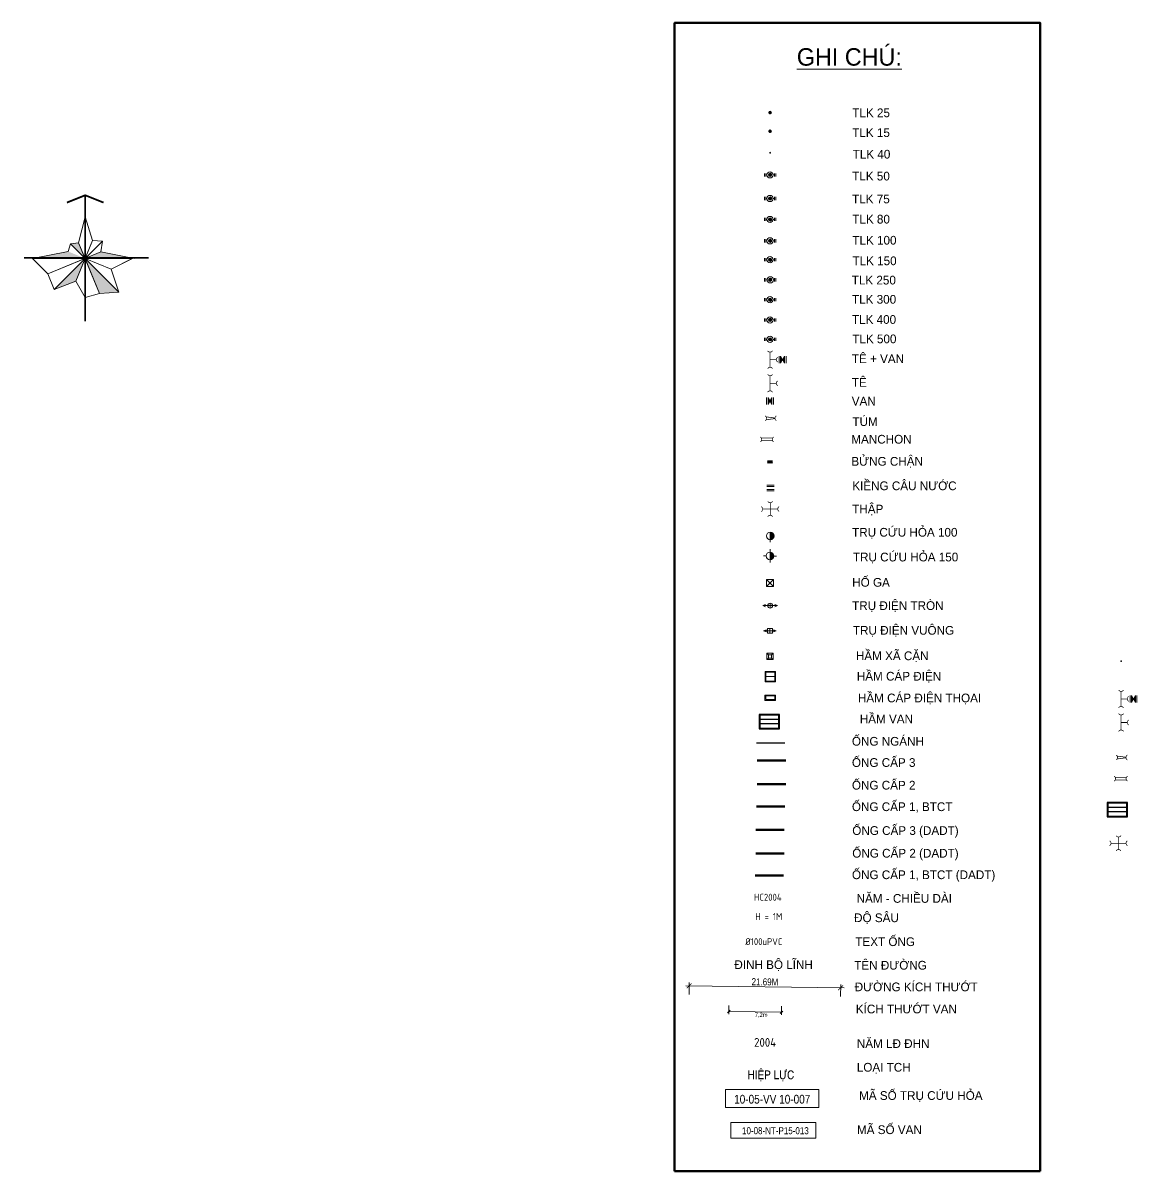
# Model space of a CAD drawing. Header units: inches. Extents: x 595615 to 1194060, y 1190840 to 2385448.
# Drawn here: x 595615.1 to 595774.6, y 1192766.9 to 1192931.3 of the extents above; entities that cross this region are included whole.
import ezdxf
from ezdxf.enums import TextEntityAlignment as Align

# ---------------------------------------------------------------- set-up
doc = ezdxf.new("R2010")
doc.units = ezdxf.units.IN
doc.header["$MEASUREMENT"] = 0
doc.linetypes.add('DASHED', pattern=[0.75, 0.5, -0.25])
doc.layers.get('Defpoints').update_dxf_attribs({"color": 1})
for name, color, linetype, lineweight in [('Chitiet', 4, 'Continuous', 9), ('DN 100 uPVC', 4, 'Continuous', 50), ('DN 25 PE', 40, 'Continuous', 30), ('DN 27 PE', 40, 'Continuous', 30), ('DN 375', 5, 'Continuous', 70), ('DOSAU', 2, 'Continuous', 20), ('DUONG CACH LE', 112, 'Continuous', 5), ('Hamcapdien', 45, 'Continuous', 5), ('Hamcapdienthoai', 45, 'Continuous', 5), ('Hamxacan', 1, 'Continuous', 15), ('Hogacong', 45, 'Continuous', 5), ('KICH THUOT VAN', 3, 'Continuous', 5), ('Maloaitrucuuhoa', 11, 'Continuous', 13), ('MasoTrucuuhoa', 11, 'Continuous', 13), ('Masovan', 21, 'Continuous', 13), ('nam LDDHN', 231, 'Continuous', 20), ('NAM-CDAI', 220, 'Continuous', 25), ('ONG BTCT', 61, 'DASHED', 100), ('ONG CAP 1-BTCT (DADT)', 80, 'Continuous', 100), ('ONG CAP 2 (DADT)', 140, 'Continuous', 70), ('ONG CAP 3 (DADT)', 221, 'Continuous', 50), ('Te', 4, 'Continuous', 15), ('TEXT PIPE', 3, 'Continuous', 25), ('Text_GiaoThong', 142, 'Continuous', 0), ('TLK 100', 240, 'Continuous', 20), ('TLK 15', 220, 'Continuous', 20), ('TLK 150', 240, 'Continuous', 20), ('TLK 25', 230, 'Continuous', 20), ('TLK 250', 240, 'Continuous', 20), ('TLK 300', 240, 'Continuous', 20), ('TLK 40', 240, 'Continuous', 20), ('TLK 400', 240, 'Continuous', 20), ('TLK 50', 240, 'Continuous', 20), ('TLK 500', 240, 'Continuous', 20), ('TLK 75', 240, 'Continuous', 20), ('TLK 80', 240, 'Continuous', 20), ('Trucuuhoa', 1, 'Continuous', 15), ('Trudien', 95, 'Continuous', 13), ('VAN', 7, 'Continuous', 20)]:
    doc.layers.add(name, color=color, linetype=linetype, lineweight=lineweight)
doc.layers.add('HamVan', color=1, linetype='Continuous')
doc.styles.add('Giao Thong', font='VAPTIMN_0.TTF', dxfattribs={"height": 1})
doc.styles.add('Kichthuoc', font='vn.shx', dxfattribs={"height": 0.6, "bigfont": 'bigfont.shx'})
doc.styles.add('Mahieu TCH', font='VHELVCN_0.TTF', dxfattribs={"height": 1.25})
doc.styles.add('MasoVan', font='VHELVCN_0.TTF', dxfattribs={"height": 1})
doc.styles.add('NLDDHN', font='isocp2.shx')
doc.styles.add('text', font='isocp2.shx')
doc.styles.add('VNI-HC', font='VHELVCN_0.TTF')
doc.dimstyles.new('d1', dxfattribs={"dimscale": 2, "dimtxt": 0.18, "dimasz": 0.18, "dimexe": 0.18, "dimexo": 0.02, "dimgap": 0.05, "dimtad": 2, "dimdec": 1, "dimrnd": 0.05, "dimzin": 0, "dimdsep": 46, "dimtxsty": 'Kichthuoc', "dimblk": 'OBLIQUE', "dimcen": 0.09, "dimclrd": 256, "dimclre": 256, "dimclrt": 256, "dimadec": 0, "dimazin": 0, "dimtfac": 1, "dimtdec": 1, "dimtofl": 0, "dimtmove": 0, "dimatfit": 3, "dimfxl": 1, "dimtolj": 1, "dimtzin": 0, "dimlwd": -1, "dimlwe": -1, "dimarcsym": 0})
doc.dimstyles.new('DUONG KICH THUOC', dxfattribs={"dimtxt": 1, "dimasz": 0.7, "dimexe": 0.5, "dimexo": 0.3, "dimgap": 0.2, "dimtad": 1, "dimzin": 0, "dimdsep": 46, "dimtxsty": 'VNI-HC', "dimblk": 'ARCHTICK', "dimcen": 0.09, "dimdle": 0.5, "dimclrd": 256, "dimclre": 256, "dimclrt": 256, "dimadec": 0, "dimazin": 0, "dimtfac": 1, "dimtofl": 0, "dimtmove": 0, "dimatfit": 3, "dimfxl": 1, "dimtolj": 1, "dimtzin": 0, "dimlwd": -1, "dimlwe": -1, "dimarcsym": 0})

# ---------------------------------------------------------------- blocks, each defined once
blk = doc.blocks.new('huongbac')
at = {"layer": 'Chitiet'}
h = blk.add_hatch(color=30, dxfattribs=at)
h.set_gradient(color1=(255, 127, 0), color2=(255, 230, 204), rotation=45, one_color=1, tint=0.9, name='INVCURVED')
h.paths.add_polyline_path([(0.35, -0.35), (-3.4, 8.71), (-8.07, 8.07)])
h = blk.add_hatch(color=30, dxfattribs=at)
h.set_gradient(color1=(255, 127, 0), color2=(255, 230, 204), rotation=45, one_color=1, tint=0.9, name='INVCURVED')
h.paths.add_polyline_path([(-9.36, 3.67), (-29.77, -0.35), (0.35, -0.35)])
h = blk.add_hatch(color=1, dxfattribs=at)
h.set_gradient(color1=(255, 0, 0), color2=(255, 204, 204), rotation=45, one_color=1, tint=0.9, name='INVCURVED')
h.paths.add_polyline_path([(9.41, 3.4), (0.35, -0.35), (27.39, -0.35), (27.67, -0.21)])
h = blk.add_hatch(color=1, dxfattribs=at)
h.set_gradient(color1=(255, 0, 0), color2=(255, 204, 204), rotation=45, one_color=1, tint=0.9, name='INVCURVED')
h.paths.add_polyline_path([(-5.01, -13.29), (0.35, -0.35), (-17.48, -18.18)])
h = blk.add_hatch(color=1, dxfattribs=at)
h.set_gradient(color1=(255, 0, 0), color2=(255, 204, 204), rotation=45, one_color=1, tint=0.9, name='INVCURVED')
h.paths.add_polyline_path([(8.66, -20.41), (19.67, -19.67), (0.35, -0.35)])
for p, q in [((-17.48, -18.18), (10.26, 9.56)), ((19.67, -19.67), (-8.07, 8.07)), ((-5.01, -13.29), (4.64, 10.01)), ((8.66, -20.41), (-3.4, 8.71))]:
    blk.add_line(p, q, dxfattribs=at)
at = {"layer": 'Chitiet', "color": 1, "const_width": 1.05}
for points in [[(-10.12, 31.69), (0.39, 35.9), (10.9, 31.69)], [(0.35, -36.43), (0.35, 35.73)], [(-34.74, 0), (36.78, 0)]]:
    blk.add_lwpolyline(points, dxfattribs=at)
at = {"layer": 'Chitiet', "flags": 128}
for points in [[(28.37, -0.35), (9.41, 3.4), (10.26, 9.56), (4.64, 10.01), (0.35, 23.47), (-3.4, 8.71), (-8.07, 8.07), (-9.36, 3.67), (-29.77, -0.35), (-21.01, -9.2), (-17.48, -18.18), (-5.01, -13.29), (0.35, -22.77), (8.66, -20.41), (19.67, -19.67), (15.23, -6.51), (27.67, -0.21)], [(-21.01, -9.2), (9.41, 3.4)]]:
    blk.add_lwpolyline(points, dxfattribs=at)
for points in [[(0.35, -0.35), (4.64, 10.01), (0.35, 23.47)], [(0.35, -0.35), (-3.4, 8.71), (-8.07, 8.07)], [(0.35, -0.35), (10.26, 9.56), (4.64, 10.01)], [(-21.01, -9.2), (0.35, -0.35), (-29.77, -0.35)], [(8.66, -20.41), (0.35, -22.77), (0.35, -0.35), (-17.48, -18.18), (-21.01, -9.2), (0.35, -0.35)], [(-17.48, -18.18), (0.35, -0.35), (-21.01, -9.2)], [(0.35, -0.35), (-17.48, -18.18), (-5.01, -13.29)], [(-5.01, -13.29), (0.35, -0.35), (-17.48, -18.18)], [(0.35, -0.35), (19.67, -19.67), (15.23, -6.51)], [(15.23, -6.51), (0.35, -0.35), (27.39, -0.35)], [(0.35, -22.77), (8.66, -20.41), (0.35, -0.35)], [(8.66, -20.41), (0.35, -0.35), (19.67, -19.67)], [(19.67, -19.67), (0.35, -0.35), (15.23, -6.51)]]:
    blk.add_lwpolyline(points, close=True, dxfattribs=at)
blk = doc.blocks.new('Hamvan')
at = {"layer": 'HamVan'}
for p, q in [((0.81, -1.27), (3.52, -1.27)), ((0.81, -1.89), (3.52, -1.89))]:
    blk.add_line(p, q, dxfattribs=at)
for points in [[(0.71, -2.64), (3.62, -2.64), (3.62, -0.57), (0.71, -0.57)], [(0.81, -2.54), (3.52, -2.54), (3.52, -0.67), (0.81, -0.67)]]:
    blk.add_lwpolyline(points, close=True, dxfattribs=at)
blk = doc.blocks.new('Trucuuhoa150')
at = {"layer": 'Trucuuhoa', "linetype": 'Continuous'}
blk.add_hatch(color=256, dxfattribs=at).paths.add_polyline_path([(0, -0.55, 0.414373), (0.55, 0, 0.414055), (0, 0.55)])
for p, q in [((0, 0.55), (0, -0.55)), ((-0.55, -0.01), (-0.94, -0.01))]:
    blk.add_line(p, q, dxfattribs=at)
at = {"layer": 'Trucuuhoa', "linetype": 'Continuous', "flags": 128}
for points in [[(0, 0.55), (0, 0.94)], [(0, -0.58), (0, -0.97)], [(0.55, -0.02), (0.94, -0.02)]]:
    blk.add_lwpolyline(points, dxfattribs=at)
at = {"layer": 'Trucuuhoa', "linetype": 'Continuous'}
blk.add_circle((0, 0), 0.551, dxfattribs=at)
blk = doc.blocks.new('Trucuuhoa100')
at = {"layer": 'Trucuuhoa', "linetype": 'Continuous'}
blk.add_hatch(color=256, dxfattribs=at).paths.add_polyline_path([(0.55, 0, 0.414373), (0, 0.55, 0.414055), (-0.55, 0)])
blk.add_line((-0.55, 0), (0.55, 0), dxfattribs=at)
at = {"layer": 'Trucuuhoa', "linetype": 'Continuous', "flags": 128}
blk.add_lwpolyline([(0.55, -0.02), (0.89, -0.02)], dxfattribs=at)
at = {"layer": 'Trucuuhoa', "linetype": 'Continuous'}
blk.add_circle((0, 0), 0.551, dxfattribs=at)
blk = doc.blocks.new('THAP1')
at = {"layer": 'Chitiet', "ltscale": 100, "const_width": 0.1}
for points in [[(-1.28, -0.35, 0.571257), (-1.28, 0.35)], [(-0.35, 1.1, 0.571257), (0.35, 1.1)], [(1.28, 0.35, 0.571257), (1.28, -0.35)], [(0.35, -1.1, 0.571257), (-0.35, -1.1)]]:
    blk.add_lwpolyline(points, format="xyb", dxfattribs=at)
for points in [[(1.08, 0), (-1.08, 0)], [(0, 0.9), (0, -0.9)]]:
    blk.add_lwpolyline(points, dxfattribs=at)
blk = doc.blocks.new('Kieng caunuoc')
at = {"layer": 'Chitiet', "ltscale": 100}
for p, q in [((-0.52, 0.4), (0.52, 0.4)), ((-0.52, 0.2), (0.52, 0.2)), ((-0.52, -0.2), (0.52, -0.2)), ((-0.52, -0.4), (0.52, -0.4))]:
    blk.add_line(p, q, dxfattribs=at)
blk = doc.blocks.new('_ArchTick')
at = {"color": 0, "linetype": 'ByBlock', "const_width": 0.15}
blk.add_lwpolyline([(-0.5, -0.5), (0.5, 0.5)], dxfattribs=at)
blk = doc.blocks.new('*D36')
at = {"layer": 'Defpoints', "color": 0}
for p in [(595732.16, 1192793.15), (595710.46, 1192791.89), (595732.14, 1192791.6)]:
    blk.add_point(p, dxfattribs=at)
at = {"layer": 'DUONG CACH LE'}
for p, q in [((595709.98, 1192793.44), (595732.66, 1192793.14)), ((595710.46, 1192792.19), (595710.48, 1192793.93)), ((595732.15, 1192791.9), (595732.17, 1192793.65))]:
    blk.add_line(p, q, dxfattribs=at)
at = {"layer": 'DUONG CACH LE', "xscale": 0.7, "yscale": 0.7, "zscale": 0.7}
for p, rotation in [((595710.48, 1192793.43), 179.2517605858793), ((595732.16, 1192793.15), 359.2517605858793)]:
    blk.add_blockref('_ArchTick', p, dxfattribs=dict(at, rotation=rotation))
at = {"layer": 'DUONG CACH LE', "insert": (595721.33, 1192794), "char_height": 1, "attachment_point": 5, "rotation": 359.2518, "style": 'VNI-HC'}
blk.add_mtext('\\A1;21.69M', dxfattribs=at)
blk = doc.blocks.new('_Oblique')
at = {"color": 0, "linetype": 'ByBlock', "lineweight": -2}
blk.add_line((-0.5, -0.5), (0.5, 0.5), dxfattribs=at)
blk = doc.blocks.new('*D37')
at = {"layer": 'Defpoints', "color": 0}
for p in [(595716.17, 1192789.76), (595716.18, 1192790.68), (595723.71, 1192790.56)]:
    blk.add_point(p, dxfattribs=at)
at = {"layer": 'KICH THUOT VAN'}
for p, q in [((595716.18, 1192790.64), (595716.16, 1192789.4)), ((595723.7, 1192789.65), (595716.17, 1192789.76)), ((595723.71, 1192790.52), (595723.69, 1192789.29))]:
    blk.add_line(p, q, dxfattribs=at)
at = {"layer": 'KICH THUOT VAN', "xscale": 0.36, "yscale": 0.36, "zscale": 0.36}
for p, rotation in [((595716.17, 1192789.76), 179.1443028017144), ((595723.7, 1192789.65), 359.1443028017144)]:
    blk.add_blockref('_Oblique', p, dxfattribs=dict(at, rotation=rotation))
at = {"layer": 'KICH THUOT VAN', "insert": (595720.78, 1192789.23), "char_height": 0.6, "attachment_point": 5, "rotation": 359.1443, "style": 'Kichthuoc'}
blk.add_mtext('\\A1;7,2m', dxfattribs=at)
blk = doc.blocks.new('Hamcapdienthoai')
at = {"layer": 'Hamcapdien'}
for points in [[(-0.75, -0.38), (0.75, -0.38), (0.75, 0.38), (-0.75, 0.38)], [(-0.65, -0.27), (0.65, -0.27), (0.65, 0.27), (-0.65, 0.27)]]:
    blk.add_lwpolyline(points, close=True, dxfattribs=at)
blk = doc.blocks.new('Hamcapdien')
at = {"layer": 'Hamcapdien'}
blk.add_line((-0.65, 0), (0.65, 0), dxfattribs=at)
for points in [[(-0.75, -0.75), (0.75, -0.75), (0.75, 0.75), (-0.75, 0.75)], [(-0.65, -0.65), (0.65, -0.65), (0.65, 0.65), (-0.65, 0.65)]]:
    blk.add_lwpolyline(points, close=True, dxfattribs=at)
blk = doc.blocks.new('Hamxacan')
at = {"layer": 'Hamxacan', "ltscale": 100}
for p, q in [((-0.23, 0.45, -0.04), (-0.23, -0.45, -0.04)), ((0.68, 0.45, -0.04), (-0.23, 0.45, -0.04)), ((0.68, 0.45, -0.04), (-0.23, 0.45, -0.04)), ((-0.23, 0.45, -0.04), (0, 0.23, -0.04)), ((0, 0.23, -0.09), (0, -0.23, -0.09)), ((0.45, 0.23, -0.09), (0, 0.23, -0.09)), ((0.45, 0.23, -0.04), (0.68, 0.45, -0.04)), ((0.45, -0.23, -0.09), (0.45, 0.23, -0.09)), ((0.68, -0.45, -0.04), (0.68, 0.45, -0.04)), ((-0.23, -0.45, -0.04), (0, -0.23, -0.04)), ((-0.23, -0.45, -0.04), (0.68, -0.45, -0.04)), ((0, -0.23, -0.09), (0.45, -0.23, -0.09)), ((0.45, -0.23, -0.04), (0.68, -0.45, -0.04))]:
    blk.add_line(p, q, dxfattribs=at)
blk = doc.blocks.new('TRUDIENVUONG')
at = {"layer": 'Trudien'}
for p, q in [((-0.5, 0.15), (-0.9, 0)), ((-0.9, 0), (0.9, 0)), ((-0.5, -0.15), (-0.9, 0)), ((0, -0.35), (0, 0.35)), ((0.5, 0.15), (0.9, 0)), ((0.5, -0.15), (0.9, 0))]:
    blk.add_line(p, q, dxfattribs=at)
blk.add_lwpolyline([(-0.35, -0.35), (0.35, -0.35), (0.35, 0.35), (-0.35, 0.35)], close=True, dxfattribs=at)
blk = doc.blocks.new('TRU DIEN TRON')
at = {"layer": 'Trudien'}
for p, q in [((-0.66, 0.15), (-1.05, 0)), ((-1.05, 0), (1.05, 0)), ((-0.66, -0.15), (-1.05, 0)), ((0, -0.35), (0, 0.35)), ((0.66, 0.15), (1.05, 0)), ((0.66, -0.15), (1.05, 0))]:
    blk.add_line(p, q, dxfattribs=at)
blk.add_circle((0, 0), 0.35, dxfattribs=at)
blk = doc.blocks.new('Hoga')
at = {"layer": 'Hogacong'}
for p, q in [((-0.5, 0.5), (0.5, -0.5)), ((-0.5, -0.5), (0.5, 0.5))]:
    blk.add_line(p, q, dxfattribs=at)
blk.add_lwpolyline([(-0.5, -0.5), (0.5, -0.5), (0.5, 0.5), (-0.5, 0.5)], close=True, dxfattribs=at)
blk = doc.blocks.new('BIT')
at = {"layer": 'Chitiet', "ltscale": 100}
for p, q in [((0.35, 0), (-0.35, 0)), ((-0.3, -0.16), (-0.35, -0.21)), ((0.35, -0.16), (-0.35, -0.16)), ((-0.18, -0.16), (-0.34, -0.33)), ((-0.06, -0.16), (-0.22, -0.33)), ((0.07, -0.16), (-0.09, -0.33)), ((0.19, -0.16), (0.03, -0.33)), ((0.32, -0.16), (0.15, -0.33)), ((0.35, -0.25), (0.28, -0.33))]:
    blk.add_line(p, q, dxfattribs=at)
blk = doc.blocks.new('ONG NOI')
at = {"layer": 'Chitiet', "ltscale": 100, "const_width": 0.1}
for points in [[(-0.95, -0.35, 0.571257), (-0.95, 0.35)], [(0.97, 0.35, 0.571257), (0.97, -0.35)]]:
    blk.add_lwpolyline(points, format="xyb", dxfattribs=at)
for points in [[(0.83, 0.2), (-0.8, 0.2)], [(0.83, -0.2), (-0.8, -0.2)]]:
    blk.add_lwpolyline(points, dxfattribs=at)
blk = doc.blocks.new('TUM')
at = {"layer": 'Chitiet', "ltscale": 100, "const_width": 0.1}
for points in [[(-0.2, -0.35, 0.571257), (-0.2, 0.35)], [(1.41, 0.35, 0.571257), (1.41, -0.35)]]:
    blk.add_lwpolyline(points, format="xyb", dxfattribs=at)
for points in [[(-0.06, 0.21), (1.21, 0.04)], [(1.21, -0.04), (-0.06, -0.21)]]:
    blk.add_lwpolyline(points, dxfattribs=at)
blk = doc.blocks.new('VAN')
at = {"layer": 'VAN'}
h = blk.add_hatch(color=256, dxfattribs=at)
h.paths.add_polyline_path([(0.21, -0.5), (0.49, 0), (0.21, 0.5)])
h.paths.add_polyline_path([(0.77, 0.5), (0.49, 0), (0.77, -0.5)])
at = {"layer": 'VAN', "ltscale": 100}
for p, q in [((0, 0.5), (0, -0.5)), ((0.77, -0.5), (0.21, 0.5)), ((0.21, -0.5), (0.77, 0.5)), ((0.21, 0.5), (0.21, -0.5)), ((0.77, 0.5), (0.77, -0.5)), ((0.98, 0.5), (0.98, -0.5))]:
    blk.add_line(p, q, dxfattribs=at)
blk = doc.blocks.new('TE1')
at = {"layer": 'Chitiet', "ltscale": 100, "const_width": 0.1}
for points in [[(-0.35, 1.28, 0.571257), (0.35, 1.28)], [(1.1, 0.35, 0.571257), (1.1, -0.35)], [(0.35, -1.28, 0.571257), (-0.35, -1.28)]]:
    blk.add_lwpolyline(points, format="xyb", dxfattribs=at)
for points in [[(0, -1.08), (0, 1.08)], [(0.9, 0), (0, 0)]]:
    blk.add_lwpolyline(points, dxfattribs=at)
blk = doc.blocks.new('TE+VAN')
at = {"layer": 'Chitiet', "ltscale": 100, "const_width": 0.1}
for points in [[(-0.35, 1.28, 0.571257), (0.35, 1.28)], [(1.1, 0.35, 0.571257), (1.1, -0.35)], [(0.35, -1.28, 0.571257), (-0.35, -1.28)]]:
    blk.add_lwpolyline(points, format="xyb", dxfattribs=at)
for points in [[(0, -1.08), (0, 1.08)], [(0.9, 0), (0, 0)]]:
    blk.add_lwpolyline(points, dxfattribs=at)
at = {"layer": 'VAN'}
blk.add_blockref('VAN', (1.3, 0), dxfattribs=at)
blk = doc.blocks.new('TLK 500')
at = {"layer": 'TLK 80'}
blk.add_hatch(color=256, dxfattribs=at).paths.add_polyline_path([(0.23, 0, 1), (-0.23, 0, 1)])
at = {"layer": 'TLK 80', "elevation": -0.02}
for points in [[(-0.81, -0.22), (-0.81, 0.22)], [(0.81, -0.22), (0.81, 0.22)]]:
    blk.add_lwpolyline(points, dxfattribs=at)
at = {"layer": 'TLK 80'}
for points in [[(-0.61, -0.22), (-0.61, 0.22)], [(-0.44, 0), (-0.61, 0)], [(0.44, 0), (0.61, 0)], [(0.61, -0.22), (0.61, 0.22)]]:
    blk.add_lwpolyline(points, dxfattribs=at)
for radius in [0.445, 0.235]:
    blk.add_circle((0, 0), radius, dxfattribs=at)
blk = doc.blocks.new('TLK 400')
at = {"layer": 'TLK 80'}
blk.add_hatch(color=256, dxfattribs=at).paths.add_polyline_path([(0.23, 0, 1), (-0.23, 0, 1)])
at = {"layer": 'TLK 80', "elevation": -0.02}
for points in [[(-0.81, -0.22), (-0.81, 0.22)], [(0.81, -0.22), (0.81, 0.22)]]:
    blk.add_lwpolyline(points, dxfattribs=at)
at = {"layer": 'TLK 80'}
for points in [[(-0.61, -0.22), (-0.61, 0.22)], [(-0.44, 0), (-0.61, 0)], [(0.44, 0), (0.61, 0)], [(0.61, -0.22), (0.61, 0.22)]]:
    blk.add_lwpolyline(points, dxfattribs=at)
for radius in [0.445, 0.235]:
    blk.add_circle((0, 0), radius, dxfattribs=at)
blk = doc.blocks.new('TLK 300')
at = {"layer": 'TLK 80'}
blk.add_hatch(color=256, dxfattribs=at).paths.add_polyline_path([(0.25, 0.02, 1), (-0.22, 0.02, 1)])
at = {"layer": 'TLK 80', "elevation": -0.02}
for points in [[(-0.8, -0.2), (-0.8, 0.25)], [(0.83, -0.2), (0.83, 0.25)]]:
    blk.add_lwpolyline(points, dxfattribs=at)
at = {"layer": 'TLK 80'}
for points in [[(-0.6, -0.2), (-0.6, 0.25)], [(-0.43, 0.02), (-0.6, 0.02)], [(0.46, 0.02), (0.63, 0.02)], [(0.63, -0.2), (0.63, 0.25)]]:
    blk.add_lwpolyline(points, dxfattribs=at)
for radius in [0.445, 0.235]:
    blk.add_circle((0.01, 0.02), radius, dxfattribs=at)
blk = doc.blocks.new('TLK 250')
at = {"layer": 'TLK 80'}
blk.add_hatch(color=256, dxfattribs=at).paths.add_polyline_path([(0.35, 0.02, 1), (-0.12, 0.02, 1)])
at = {"layer": 'TLK 80', "elevation": -0.02}
for points in [[(-0.7, -0.2), (-0.7, 0.25)], [(0.93, -0.2), (0.93, 0.25)]]:
    blk.add_lwpolyline(points, dxfattribs=at)
at = {"layer": 'TLK 80'}
for points in [[(-0.5, -0.2), (-0.5, 0.25)], [(-0.33, 0.02), (-0.5, 0.02)], [(0.56, 0.02), (0.73, 0.02)], [(0.73, -0.2), (0.73, 0.25)]]:
    blk.add_lwpolyline(points, dxfattribs=at)
for radius in [0.445, 0.235]:
    blk.add_circle((0.12, 0.02), radius, dxfattribs=at)
blk = doc.blocks.new('TLK 80')
at = {"layer": 'TLK 80'}
blk.add_hatch(color=256, dxfattribs=at).paths.add_polyline_path([(0.23, 0, 1), (-0.23, 0, 1)])
at = {"layer": 'TLK 80', "elevation": -0.02}
for points in [[(-0.81, -0.22), (-0.81, 0.22)], [(0.81, -0.22), (0.81, 0.22)]]:
    blk.add_lwpolyline(points, dxfattribs=at)
at = {"layer": 'TLK 80'}
for points in [[(-0.61, -0.22), (-0.61, 0.22)], [(-0.44, 0), (-0.61, 0)], [(0.44, 0), (0.61, 0)], [(0.61, -0.22), (0.61, 0.22)]]:
    blk.add_lwpolyline(points, dxfattribs=at)
for radius in [0.445, 0.235]:
    blk.add_circle((0, 0), radius, dxfattribs=at)
blk = doc.blocks.new('TLK 150')
at = {"layer": 'TLK 100'}
blk.add_blockref('TLK 80', (0, 0), dxfattribs=at)
blk = doc.blocks.new('TLK 100')
at = {"layer": 'TLK 100'}
blk.add_blockref('TLK 80', (0, 0), dxfattribs=at)
blk = doc.blocks.new('TLK75')
at = {"layer": 'TLK 80'}
blk.add_hatch(color=256, dxfattribs=at).paths.add_polyline_path([(0.23, 0, 1), (-0.23, 0, 1)])
at = {"layer": 'TLK 80', "elevation": -0.02}
for points in [[(-0.81, -0.22), (-0.81, 0.22)], [(0.81, -0.22), (0.81, 0.22)]]:
    blk.add_lwpolyline(points, dxfattribs=at)
at = {"layer": 'TLK 80'}
for points in [[(-0.61, -0.22), (-0.61, 0.22)], [(-0.44, 0), (-0.61, 0)], [(0.44, 0), (0.61, 0)], [(0.61, -0.22), (0.61, 0.22)]]:
    blk.add_lwpolyline(points, dxfattribs=at)
for radius in [0.445, 0.235]:
    blk.add_circle((0, 0), radius, dxfattribs=at)
blk = doc.blocks.new('TLK50')
at = {"layer": 'TLK 80'}
blk.add_hatch(color=256, dxfattribs=at).paths.add_polyline_path([(0.23, 0, 1), (-0.23, 0, 1)])
at = {"layer": 'TLK 80', "elevation": -0.02}
for points in [[(-0.81, -0.22), (-0.81, 0.22)], [(0.81, -0.22), (0.81, 0.22)]]:
    blk.add_lwpolyline(points, dxfattribs=at)
at = {"layer": 'TLK 80'}
for points in [[(-0.61, -0.22), (-0.61, 0.22)], [(-0.44, 0), (-0.61, 0)], [(0.44, 0), (0.61, 0)], [(0.61, -0.22), (0.61, 0.22)]]:
    blk.add_lwpolyline(points, dxfattribs=at)
for radius in [0.445, 0.235]:
    blk.add_circle((0, 0), radius, dxfattribs=at)
blk = doc.blocks.new('TLK 40')
at = {"layer": 'TLK 15', "linetype": 'Continuous', "const_width": 0.125}
blk.add_lwpolyline([(-0.06, 0, 1), (0.07, 0, 1)], format="xyb", close=True, dxfattribs=at)
blk = doc.blocks.new('TLK 15')
at = {"layer": 'TLK 15', "linetype": 'Continuous', "const_width": 0.25}
blk.add_lwpolyline([(-0.125, 0, 1), (0.125, 0, 1)], format="xyb", close=True, dxfattribs=at)
blk = doc.blocks.new('TLK 25')
at = {"layer": 'TLK 25', "linetype": 'Continuous', "const_width": 0.25}
blk.add_lwpolyline([(-0.125, 0, 1), (0.125, 0, 1)], format="xyb", close=True, dxfattribs=at)

msp = doc.modelspace()

# ---------------------------------------------------------------- linework, layer by layer
at = {"layer": 'DN 100 uPVC'}
for points in [[(595708.397, 1192766.91), (595708.397, 1192931.345), (595760.747, 1192931.345), (595760.747, 1192766.91)], [(595720.229, 1192825.687), (595724.295, 1192825.687)], [(595708.397, 1192766.91), (595760.747, 1192766.91)]]:
    msp.add_lwpolyline(points, dxfattribs=at)
at = {"layer": 'DN 25 PE', "ltscale": 100}
msp.add_lwpolyline([(595720.112, 1192828.219), (595724.178, 1192828.219)], dxfattribs=at)
at = {"layer": 'DN 375', "ltscale": 5}
msp.add_lwpolyline([(595720.229, 1192822.3), (595724.295, 1192822.3)], dxfattribs=at)
at = {"layer": 'MasoTrucuuhoa'}
msp.add_lwpolyline([(595715.677, 1192778.589), (595729.046, 1192778.589), (595729.046, 1192775.994), (595715.677, 1192775.994)], close=True, dxfattribs=at)
at = {"layer": 'Masovan'}
msp.add_lwpolyline([(595716.451, 1192773.856), (595728.634, 1192773.856), (595728.634, 1192771.614), (595716.451, 1192771.614)], close=True, dxfattribs=at)
at = {"layer": 'ONG BTCT', "ltscale": 10}
msp.add_lwpolyline([(595720.106, 1192819.141), (595724.171, 1192819.141)], dxfattribs=at)
at = {"layer": 'ONG CAP 1-BTCT (DADT)', "ltscale": 10}
msp.add_lwpolyline([(595719.905, 1192809.247), (595723.971, 1192809.247)], dxfattribs=at)
at = {"layer": 'ONG CAP 2 (DADT)', "ltscale": 5}
msp.add_lwpolyline([(595720.029, 1192812.406), (595724.094, 1192812.406)], dxfattribs=at)
at = {"layer": 'ONG CAP 3 (DADT)', "ltscale": 100}
msp.add_lwpolyline([(595720.029, 1192815.794), (595724.094, 1192815.794)], dxfattribs=at)

# ---------------------------------------------------------------- block references
at = {"layer": 'Chitiet', "xscale": 0.25, "yscale": 0.25, "zscale": 0.25}
msp.add_blockref('huongbac', (595623.904, 1192897.694), dxfattribs=at)
at = {"layer": 'Chitiet'}
for name, p in [('TE+VAN', (595722.065, 1192883.115)), ('TUM', (595721.554, 1192874.721)), ('ONG NOI', (595721.611, 1192871.698)), ('Kieng caunuoc', (595722.138, 1192864.746)), ('THAP1', (595722.083, 1192861.728)), ('TE+VAN', (595772.32, 1192834.53)), ('TUM', (595771.809, 1192826.136)), ('ONG NOI', (595772.273, 1192823.113)), ('THAP1', (595771.955, 1192813.858))]:
    msp.add_blockref(name, p, dxfattribs=at)
at = {"layer": 'Chitiet', "rotation": 0.01472447395061064}
msp.add_blockref('BIT', (595722.046, 1192868.629), dxfattribs=at)
at = {"layer": 'DN 27 PE'}
for p in [(595719.791, 1192832.881), (595769.632, 1192820.281)]:
    msp.add_blockref('Hamvan', p, dxfattribs=at)
at = {"layer": 'Hamcapdien'}
msp.add_blockref('Hamcapdien', (595722.11, 1192837.72), dxfattribs=at)
at = {"layer": 'Hamcapdienthoai'}
msp.add_blockref('Hamcapdienthoai', (595722.084, 1192834.701), dxfattribs=at)
at = {"layer": 'Hamxacan'}
msp.add_blockref('Hamxacan', (595721.839, 1192840.62), dxfattribs=at)
at = {"layer": 'Hogacong', "rotation": 1.334021322268115e-08}
msp.add_blockref('Hoga', (595722.054, 1192851.153), dxfattribs=at)
at = {"layer": 'Te'}
for p in [(595722.065, 1192879.739), (595772.32, 1192831.154)]:
    msp.add_blockref('TE1', p, dxfattribs=at)
at = {"layer": 'TLK 100'}
msp.add_blockref('TLK 100', (595722.065, 1192897.429), dxfattribs=at)
at = {"layer": 'TLK 15'}
msp.add_blockref('TLK 15', (595722.065, 1192915.839), dxfattribs=at)
msp.add_blockref('TLK 15', (595722.065, 1192915.839), dxfattribs=at)
at = {"layer": 'TLK 150'}
msp.add_blockref('TLK 150', (595722.065, 1192900.14), dxfattribs=at)
at = {"layer": 'TLK 25'}
msp.add_blockref('TLK 25', (595722.065, 1192918.51), dxfattribs=at)
at = {"layer": 'TLK 250'}
msp.add_blockref('TLK 250', (595721.968, 1192894.536), dxfattribs=at)
at = {"layer": 'TLK 300'}
msp.add_blockref('TLK 300', (595722.055, 1192891.684), dxfattribs=at)
at = {"layer": 'TLK 40'}
for p in [(595722.065, 1192912.761), (595722.065, 1192912.761), (595772.32, 1192839.935), (595772.32, 1192839.935)]:
    msp.add_blockref('TLK 40', p, dxfattribs=at)
at = {"layer": 'TLK 400'}
msp.add_blockref('TLK 400', (595722.065, 1192888.808), dxfattribs=at)
at = {"layer": 'TLK 50'}
msp.add_blockref('TLK50', (595722.065, 1192909.587), dxfattribs=at)
at = {"layer": 'TLK 500'}
msp.add_blockref('TLK 500', (595722.065, 1192886.032), dxfattribs=at)
at = {"layer": 'TLK 75'}
msp.add_blockref('TLK75', (595722.065, 1192906.202), dxfattribs=at)
at = {"layer": 'TLK 80'}
msp.add_blockref('TLK 80', (595722.065, 1192903.202), dxfattribs=at)
at = {"layer": 'Trucuuhoa', "rotation": 270}
msp.add_blockref('Trucuuhoa100', (595722.084, 1192857.874), dxfattribs=at)
at = {"layer": 'Trucuuhoa'}
msp.add_blockref('Trucuuhoa150', (595722.057, 1192855.015), dxfattribs=at)
at = {"layer": 'Trudien'}
for name, p in [('TRU DIEN TRON', (595722.065, 1192847.888)), ('TRUDIENVUONG', (595722.038, 1192844.275))]:
    msp.add_blockref(name, p, dxfattribs=at)
at = {"layer": 'VAN'}
msp.add_blockref('VAN', (595721.564, 1192877.211), dxfattribs=at)

# ---------------------------------------------------------------- texts
at = {"layer": 'DOSAU', "style": 'text'}
msp.add_text('H = 1M', height=1, dxfattribs=at).set_placement((595719.938, 1192802.857))
at = {"layer": 'Maloaitrucuuhoa', "style": 'Mahieu TCH'}
msp.add_text('HIEÄP LÖÏC', height=1.25, dxfattribs=at).set_placement((595722.184, 1192780.691), align=Align.MIDDLE_CENTER)
at = {"layer": 'MasoTrucuuhoa', "style": 'Mahieu TCH'}
msp.add_text('10-05-VV 10-007', height=1.25, dxfattribs=at).set_placement((595722.37, 1192777.197), align=Align.MIDDLE_CENTER)
at = {"layer": 'Masovan', "style": 'MasoVan'}
msp.add_text('10-08-NT-P15-013', height=1, dxfattribs=at).set_placement((595727.598, 1192771.889), align=Align.BOTTOM_RIGHT)
at = {"layer": 'nam LDDHN', "style": 'NLDDHN'}
msp.add_text('2004', height=1.25, dxfattribs=at).set_placement((595719.775, 1192784.71))
at = {"layer": 'NAM-CDAI', "style": 'text'}
msp.add_text('HC2004', height=1, dxfattribs=at).set_placement((595719.766, 1192805.625))
at = {"layer": 'TEXT PIPE', "style": 'text'}
msp.add_text('%%c100uPVC', height=1, dxfattribs=at).set_placement((595718.521, 1192799.265))
at = {"layer": 'Text_GiaoThong', "linetype": 'Continuous', "style": 'Giao Thong'}
for s, height, p in [('%%UGHI CHUÙ:', 2.5, (595725.889, 1192925.231)), ('TLK 25', 1.25, (595733.834, 1192917.848)), ('TLK 15', 1.25, (595733.828, 1192915.008)), ('TLK 40', 1.25, (595733.893, 1192911.92)), ('TLK 50', 1.25, (595733.822, 1192908.788)), ('TLK 75', 1.25, (595733.812, 1192905.51)), ('TLK 80', 1.25, (595733.832, 1192902.617)), ('TLK 100', 1.25, (595733.845, 1192899.6)), ('TLK 150', 1.25, (595733.862, 1192896.653)), ('TLK 250', 1.25, (595733.757, 1192893.889)), ('TLK 300', 1.25, (595733.798, 1192891.137)), ('TLK 400', 1.25, (595733.79, 1192888.252)), ('TLK 500', 1.25, (595733.837, 1192885.469)), ('TEÂ + VAN', 1.25, (595733.771, 1192882.622)), ('TEÂ', 1.25, (595733.775, 1192879.233)), ('VAN', 1.25, (595733.757, 1192876.548)), ('TUÙM', 1.25, (595733.856, 1192873.626)), ('MANCHON', 1.25, (595733.693, 1192871.096)), ('BÖÛNG CHAÄN', 1.25, (595733.704, 1192867.932)), ('KIEÀNG CAÂU NÖÔÙC', 1.25, (595733.835, 1192864.428)), ('THAÄP', 1.25, (595733.822, 1192861.097)), ('TRUÏ CÖÙU HOÛA 100', 1.25, (595733.811, 1192857.77)), ('TRUÏ CÖÙU HOÛA 150', 1.25, (595733.927, 1192854.225)), ('HOÁ GA', 1.25, (595733.822, 1192850.599)), ('TRUÏ ÑIEÄN TROØN', 1.25, (595733.811, 1192847.271)), ('TRUÏ ÑIEÄN VUOÂNG', 1.25, (595733.927, 1192843.727)), ('OÁNG NGAÙNH', 1.25, (595733.779, 1192827.834)), ('OÁNG CAÁP 3', 1.25, (595733.779, 1192824.792)), ('OÁNG CAÁP 2', 1.25, (595733.779, 1192821.547)), ('OÁNG CAÁP 1, BTCT', 1.25, (595733.779, 1192818.466)), ('OÁNG CAÁP 3 (DADT)', 1.25, (595733.832, 1192815.05)), ('OÁNG CAÁP 2 (DADT)', 1.25, (595733.832, 1192811.804)), ('OÁNG CAÁP 1, BTCT (DADT)', 1.25, (595733.788, 1192808.72))]:
    msp.add_text(s, height=height, dxfattribs=at).set_placement(p)
for s, p in [('HAÀM XAÕ CAËN', (595739.552, 1192840.757)), ('HAÀM CAÙP ÑIEÄN', (595740.522, 1192837.83)), ('HAÀM CAÙP ÑIEÄN THOÏAI', (595743.466, 1192834.717)), ('HAÀM VAN', (595738.718, 1192831.847)), ('NAÊM - CHIEÀU DAØI', (595741.278, 1192806.137)), ('ÑOÄ SAÂU', (595737.299, 1192803.218)), ('TEXT OÁNG', (595738.54, 1192799.938)), ('ÑINH BOÄ LÓNH', (595722.569, 1192796.501)), ('TEÂN ÑÖÔØNG', (595739.308, 1192796.543)), ('ÑÖÔØNG KÍCH THÖÔÙT', (595742.985, 1192793.438)), ('KÍCH THÖÔÙT VAN', (595741.578, 1192790.273)), ('NAÊM LÑ ÑHN', (595739.688, 1192785.328)), ('LOAÏI TCH', (595738.338, 1192781.641)), ('MAÕ SOÁ TRUÏ CÖÙU HOÛA', (595743.647, 1192777.775)), ('MAÕ SOÁ VAN', (595739.148, 1192773.01))]:
    msp.add_text(s, height=1.25, dxfattribs=at).set_placement(p, align=Align.MIDDLE)

# ---------------------------------------------------------------- dimensions: what is measured, and where the dimension line sits
at = {"layer": 'DUONG CACH LE'}
dim = msp.add_aligned_dim(p1=(595710.4583, 1192791.8877), p2=(595732.1415, 1192791.6045), distance=1.5429, dimstyle='DUONG KICH THUOC', override={"dimtxt": 1, "dimpost": 'M'}, dxfattribs=at)
dim.commit()
dim.dimension.update_dxf_attribs({"geometry": '*D36', "text_midpoint": (595721.3293, 1192793.9995)})
at = {"layer": 'KICH THUOT VAN'}
dim = msp.add_linear_dim(base=(595716.169, 1192789.761), p1=(595723.712, 1192790.563), p2=(595716.183, 1192790.675), angle=179.1443, text='7,2m', dimstyle='d1', override={"dimpost": 'm'}, dxfattribs=at)
dim.commit()
dim.dimension.update_dxf_attribs({"geometry": '*D37', "text_midpoint": (595720.787, 1192789.692), "dimtype": 161})

doc.saveas('drawing.dxf')
